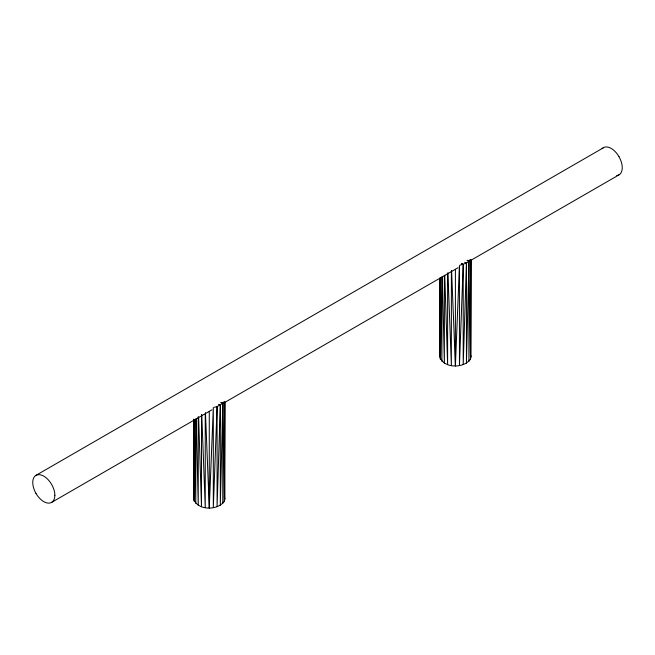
<?xml version="1.0" encoding="UTF-8"?>
<svg xmlns="http://www.w3.org/2000/svg" width="655" height="655" viewBox="0 0 655 655"><rect width="100%" height="100%" fill="white"/><g stroke="black" fill="none" stroke-linecap="round" stroke-linejoin="round"><path stroke-width="0.98" d="M224.87 401.867L224.354 501.239C217.763 510.695 197.466 510.802 193.684 498.913L193.684 419.634M470.994 259.765L470.478 359.145C463.887 368.601 443.591 368.7 439.808 356.811L439.808 278.555M224.338 402.162L222.79 503.417L222.79 403.316L223.83 401.859M470.462 260.06L468.915 361.314L468.915 261.214L469.954 259.765M218.5 404.372L220.317 405.175L217.083 506.708L217.083 406.608L222.79 403.316L221.087 402.326M467.212 260.231L468.915 261.214L466.442 263.081L463.208 364.614L463.208 264.505L461.505 263.523M205.457 412.576L209.281 507.92L213.317 407.508L213.317 507.609L217.083 406.608L214.259 407.279M451.582 270.482L455.405 365.817L459.401 266.421M193.684 498.913L194.216 496.58M458.009 267.764L224.886 402.358L224.886 498.913L224.354 501.239L224.354 402.047M619.016 156.791A15.671 9.047 60 0 1 619.016 174.852L471.01 260.256L471.01 356.811L470.478 359.145L470.478 259.953M35.984 493.403A15.671 9.047 60 0 1 35.984 475.342L603.411 147.784M51.589 502.41L211.884 409.866M467.097 260.412L468.915 261.214L466.442 363.181L466.442 263.081L459.442 265.406M464.624 262.27L466.442 263.081M461.382 263.695L463.208 264.505L459.442 365.515L459.442 266.323M220.972 402.506L222.79 403.316L220.317 505.283L220.317 405.175M470.658 355.256L471.01 356.811M224.354 496.58L224.886 498.913M447.914 272.668L451.377 365.515L451.377 270.982M201.789 414.771L205.252 507.609L205.252 414.091M444.761 275.264L447.611 364.614L447.611 273.381M198.637 417.358L201.486 506.708L201.486 414.468M442.272 276.508L444.377 363.181L444.377 275.46M196.148 418.61L198.252 505.283L198.252 416.539M440.618 277.45L441.904 361.314L441.904 277.18M194.494 419.544L195.779 503.417L195.779 419.282M439.914 278.007L440.34 359.145L440.34 277.826M193.79 419.094L194.216 501.239L194.216 419.921M455.405 269.27L455.405 365.817M209.281 411.365L209.281 507.92M619.016 174.811A15.671 9.047 60 0 1 616.732 175.507M602.117 148.66A15.671 9.047 60 0 1 619.016 156.684M54.84 495.254A15.671 9.047 60 0 1 48.003 503.106A15.671 9.047 60 0 1 35.943 493.379M35.984 475.383A15.671 9.047 60 0 1 48.044 479.591A15.671 9.047 60 0 1 54.881 495.336"/></g></svg>
